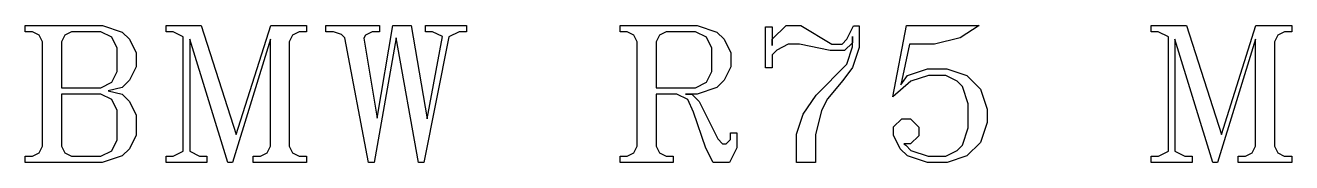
# Model space of a CAD drawing. Header units: millimetres. Extents: x 28 to 1015, y -391 to 146.
# Drawn here: x 245.4 to 384.1, y -123 to -108 of the extents above; entities that cross this region are included whole.
import ezdxf

# ---------------------------------------------------------------- set-up
doc = ezdxf.new("R2010")
doc.units = ezdxf.units.MM

msp = doc.modelspace()

# ---------------------------------------------------------------- linework, layer by layer
at = {"flags": 128}
for points in [[(257.549055, -120.01119), (256.812773, -121.493445), (256.010023, -122.275452), (253.837512, -123.002802), (245.416061, -123.002802), (245.416061, -122.301645), (246.202005, -122.301645), (246.935713, -121.943118), (247.297117, -121.203201), (247.297117, -109.805279), (246.935562, -109.065362), (246.195797, -108.703958), (245.416061, -108.703958), (245.416061, -108.002802), (253.866128, -108.021727), (256.01396, -108.734239), (256.809593, -109.499289), (257.549055, -110.997896), (257.549055, -112.524513), (256.812924, -114.006769), (256.010023, -114.789078), (254.470839, -115.162292), (256.010023, -115.535505), (256.813075, -116.317966), (257.549055, -117.810063), (257.549055, -120.01119)], [(276.212906, -123.002802), (270.358073, -123.002802), (270.358073, -122.301645), (271.153555, -122.301645), (271.887264, -121.943118), (272.248668, -121.203201), (272.248668, -109.502317), (268.086543, -123.002802), (267.579336, -123.002802), (263.420845, -109.502317), (263.420845, -121.762037), (264.508236, -122.301645), (265.31144, -122.301645), (265.31144, -123.002802), (260.828943, -123.002802), (260.828943, -122.301645), (261.614129, -122.301645), (262.709999, -121.757798), (262.709999, -109.250833), (261.607922, -108.703958), (260.828943, -108.703958), (260.828943, -108.002802), (264.68432, -108.002802), (268.511386, -119.926251), (272.301659, -108.002802), (276.212906, -108.002802), (276.212906, -108.703958), (275.415153, -108.703958), (274.681141, -109.062486), (274.322311, -109.7968), (274.322311, -121.21168), (274.681141, -121.945995), (275.408945, -122.301645), (276.212906, -122.301645), (276.212906, -123.002802)], [(293.718356, -108.703958), (292.920603, -108.703958), (291.784006, -109.259464), (289.044937, -123.002802), (288.461271, -123.002802), (286.031523, -109.378771), (283.601926, -123.002802), (283.007964, -123.002802), (280.414396, -109.365447), (280.041334, -108.984361), (279.165153, -108.703958), (278.338633, -108.703958), (278.338633, -108.002802), (284.189226, -108.002802), (284.189226, -108.703958), (283.391473, -108.703958), (282.657461, -109.062637), (282.488645, -109.396031), (283.959545, -118.140126), (285.667848, -108.002802), (287.687137, -108.002802), (289.43965, -118.235057), (291.107528, -109.219644), (290.025133, -108.703958), (289.235859, -108.703958), (289.235859, -108.002802), (293.718356, -108.002802), (293.718356, -108.703958)], [(323.349534, -121.369596), (322.543302, -123.002802), (320.731589, -123.002802), (319.954124, -121.428795), (318.594204, -117.486208), (317.957243, -116.104031), (316.771439, -115.516277), (314.49673, -115.516277), (314.49673, -121.21168), (314.85556, -121.945995), (315.583364, -122.301645), (316.377786, -122.301645), (316.377786, -123.002802), (310.54203, -123.002802), (310.54203, -122.301645), (311.327974, -122.301645), (312.061682, -121.943118), (312.423086, -121.203201), (312.423086, -109.805279), (312.061531, -109.065362), (311.321766, -108.703958), (310.54203, -108.703958), (310.54203, -108.002802), (318.992097, -108.021727), (321.139929, -108.734239), (321.935562, -109.499289), (322.675024, -110.997896), (322.675024, -112.524513), (321.938287, -114.006769), (321.135084, -114.788624), (318.980287, -115.516125), (317.720446, -115.516125), (318.441437, -115.548677), (319.206486, -116.31297), (321.254996, -120.406205), (321.776133, -120.943088), (322.170997, -120.943088), (322.648226, -120.46601), (322.648226, -119.736389), (323.349534, -119.736389), (323.349534, -121.369596)], [(336.717842, -110.432247), (336.000182, -112.614751), (334.93641, -114.029782), (333.264444, -116.030448), (332.622335, -117.32375), (331.95797, -119.972127), (331.95797, -123.002802), (329.884327, -123.002802), (329.884327, -119.877953), (330.603349, -117.723611), (332.011567, -115.625743), (335.375787, -112.251833), (336.016533, -110.33883), (336.016533, -109.207532), (335.991552, -109.920952), (335.144743, -110.746564), (333.554082, -110.746564), (330.195615, -110.062516), (328.972263, -110.062516), (327.724836, -110.695389), (327.19401, -111.210015), (327.19401, -112.627771), (326.483164, -112.627771), (326.483164, -108.154812), (327.19401, -108.154812), (327.19401, -110.216495), (327.216267, -109.503074), (328.736676, -108.002802), (330.328398, -108.002802), (333.725018, -110.045559), (334.856619, -110.045559), (335.384872, -109.500652), (336.130541, -108.05973), (336.717842, -108.05973), (336.717842, -110.432247)], [(350.74673, -118.614932), (350.024679, -120.795922), (348.534853, -122.273332), (346.357346, -123.002802), (344.203609, -123.002802), (342.037003, -122.277269), (341.236374, -121.49723), (340.502513, -120.019365), (340.502513, -119.107453), (341.393532, -118.216283), (342.358891, -118.216283), (343.255965, -119.113358), (343.255965, -120.06615), (342.361919, -120.960045), (341.640776, -120.960045), (341.835937, -121.089042), (342.403706, -121.67392), (344.305202, -122.301645), (346.217902, -122.301645), (347.454578, -121.678765), (348.040516, -121.110239), (348.673086, -119.194208), (348.673086, -116.583985), (348.040516, -114.668106), (347.451096, -114.095795), (346.214117, -113.46383), (344.314589, -113.46383), (342.40734, -114.102608), (340.407431, -115.820147), (341.914365, -108.002802), (349.889474, -108.002802), (347.786913, -109.372563), (344.997426, -110.066755), (342.240038, -110.066755), (341.308291, -114.499289), (342.031553, -113.490932), (344.212997, -112.770244), (346.347656, -112.770244), (348.534702, -113.492748), (350.02483, -114.980454), (350.74673, -117.161293), (350.74673, -118.614932)], [(384.100503, -123.002802), (378.24567, -123.002802), (378.24567, -122.301645), (379.041152, -122.301645), (379.774861, -121.943118), (380.136265, -121.203201), (380.136265, -109.502317), (375.97414, -123.002802), (375.466933, -123.002802), (371.308442, -109.502317), (371.308442, -121.762037), (372.395833, -122.301645), (373.199037, -122.301645), (373.199037, -123.002802), (368.716539, -123.002802), (368.716539, -122.301645), (369.501726, -122.301645), (370.597596, -121.757798), (370.597596, -109.250833), (369.495518, -108.703958), (368.716539, -108.703958), (368.716539, -108.002802), (372.571917, -108.002802), (376.398983, -119.926251), (380.189256, -108.002802), (384.100503, -108.002802), (384.100503, -108.703958), (383.30275, -108.703958), (382.568738, -109.062486), (382.209908, -109.7968), (382.209908, -121.21168), (382.568738, -121.945995), (383.296542, -122.301645), (384.100503, -122.301645), (384.100503, -123.002802)], [(255.475412, -113.03172), (255.475412, -110.481454), (254.876908, -109.293832), (253.688227, -108.704261), (250.464359, -108.704261), (249.729742, -109.063091), (249.370761, -109.797406), (249.370761, -114.81512), (253.693829, -114.81512), (254.876605, -114.219644), (255.475412, -113.03172)], [(320.601381, -113.03172), (320.601381, -110.481454), (320.002877, -109.293832), (318.814196, -108.704261), (315.590328, -108.704261), (314.855711, -109.063091), (314.49673, -109.797406), (314.49673, -114.81512), (318.819798, -114.81512), (320.002574, -114.219644), (320.601381, -113.03172)], [(255.475412, -120.518396), (255.475412, -117.293318), (254.876908, -116.105848), (253.688227, -115.516277), (249.370761, -115.516277), (249.370761, -121.21168), (249.729742, -121.945843), (250.458152, -122.301645), (253.694434, -122.301645), (254.876605, -121.715405), (255.475412, -120.518396)]]:
    msp.add_lwpolyline(points, dxfattribs=at)

doc.saveas('drawing.dxf')
